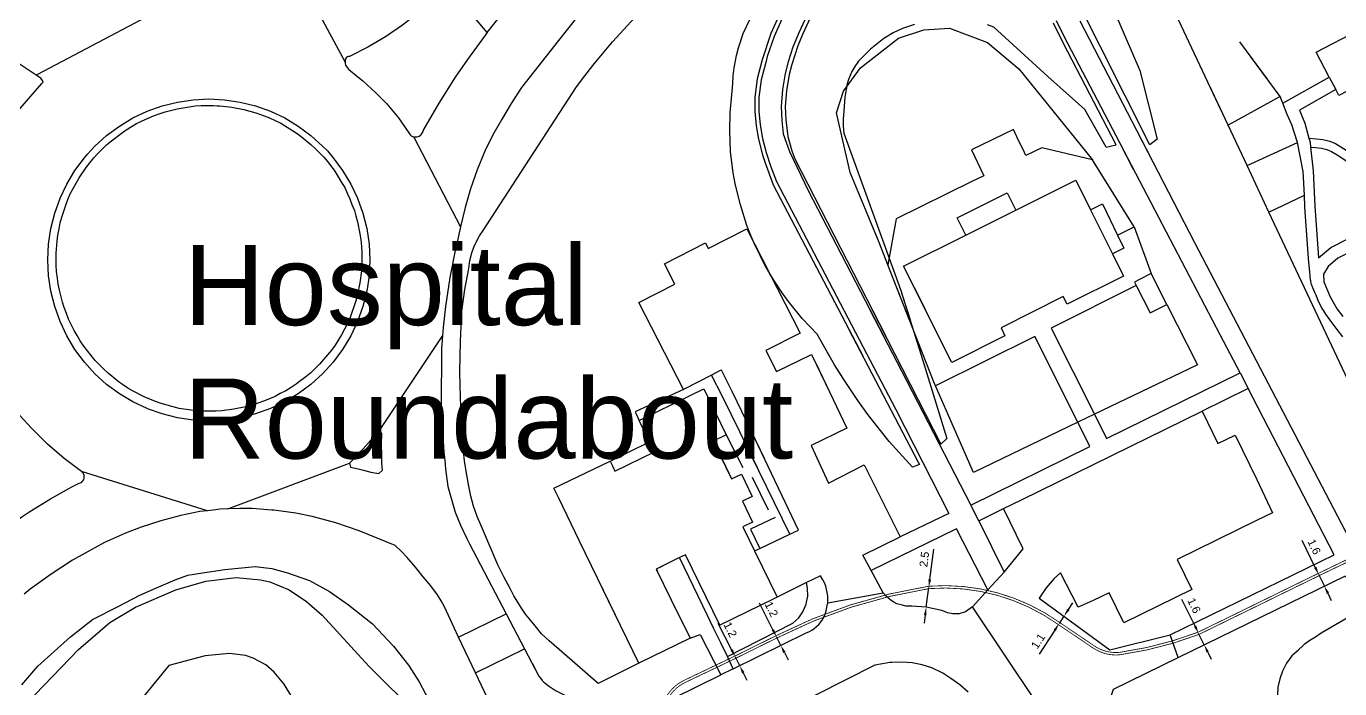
# Model space of a CAD drawing. Header units: millimetres. Extents: x 111502 to 977541, y 8702 to 1044108.
# Drawn here: x 486810.2 to 486974.3, y 236874 to 236956.8 of the extents above; entities that cross this region are included whole.
import ezdxf

# ---------------------------------------------------------------- set-up
doc = ezdxf.new("R2010")
doc.units = ezdxf.units.MM
doc.header["$LTSCALE"] = 0.25
doc.linetypes.add('DASHED2', pattern=[9.525, 6.35, -3.175])
for name, color, linetype in [('E HVSS As Laid Dimensions', 30, 'Continuous'), ('E HVSS As Laid HV', 10, 'Continuous'), ('X HVSS Site Background', 8, 'Continuous')]:
    doc.layers.add(name, color=color, linetype=linetype)
doc.styles.add('Arial', font='arial.ttf')
doc.dimstyles.new('HVSS AsLaid', dxfattribs={"dimtxt": 1, "dimasz": 1, "dimexe": 0, "dimexo": 0, "dimgap": 0.5, "dimtad": 1, "dimdec": 1, "dimzin": 1, "dimdsep": 46, "dimtxsty": 'Arial', "dimcen": 0.09, "dimadec": 0, "dimazin": 0, "dimtfac": 1, "dimtdec": 1, "dimtmove": 0, "dimatfit": 3, "dimfxl": 1, "dimtolj": 1, "dimtzin": 0, "dimarcsym": 0})

# ---------------------------------------------------------------- blocks, each defined once
blk = doc.blocks.new('OS MAP 060722')
at = {"layer": 'X HVSS Site Background'}
for points in [[(-1859.08, -2183.61), (-1859.98, -2184.31), (-1869.28, -2165.81), (-1879.63, -2146.51), (-1880.28, -2145.31), (-1880.43, -2143.76), (-1879.43, -2143.11)], [(-1879.43, -2143.11), (-1874.38, -2148.91), (-1871.98, -2152.31), (-1870.88, -2154.06), (-1869.83, -2155.86), (-1867.88, -2159.51), (-1864.78, -2166.81), (-1861.23, -2175.01), (-1859.08, -2183.61)], [(-1942.78, -2170.26), (-1940.13, -2166.96), (-1937.23, -2163.61), (-1934.48, -2160.66), (-1931.58, -2157.81), (-1930.48, -2156.81), (-1927.58, -2154.26), (-1924.58, -2151.86), (-1915.2, -2144.52)], [(-1905.83, -2168.31), (-1906.93, -2170.76), (-1907.78, -2173.26), (-1907.98, -2174.01), (-1908.53, -2176.21), (-1908.83, -2178.41), (-1908.83, -2180.11), (-1908.68, -2181.81), (-1908.38, -2183.51), (-1907.93, -2185.26), (-1907.38, -2186.96), (-1906.63, -2188.91), (-1895.4, -2210.38)], [(-1910.68, -2150.36), (-1914.08, -2153.11), (-1918.78, -2156.81), (-1921.43, -2158.91), (-1922.63, -2159.76), (-1923.83, -2160.66), (-1925.03, -2161.61), (-1926.18, -2162.66), (-1928.03, -2164.36), (-1929.18, -2165.66), (-1930.38, -2166.96), (-1931.78, -2168.66), (-1933.88, -2171.26), (-1938.48, -2177.16), (-1939.78, -2179.16), (-1940.98, -2181.21), (-1942.13, -2183.16), (-1943.08, -2185.11), (-1944.03, -2187.46), (-1944.88, -2189.81), (-1945.53, -2192.16), (-1946.13, -2194.56)], [(-1908.98, -2153.71), (-1905.08, -2150.06), (-1902.58, -2153.16), (-1902.23, -2161.46), (-1903.13, -2162.66), (-1904.23, -2164.31), (-1905.03, -2165.61), (-1906.28, -2168.11), (-1907.33, -2170.41), (-1908.43, -2173.71), (-1909.03, -2176.06), (-1909.33, -2178.36), (-1909.33, -2180.16), (-1909.18, -2181.96), (-1908.88, -2183.61), (-1908.38, -2185.56), (-1908.08, -2186.46), (-1907.03, -2189.31), (-1895.8, -2210.79)], [(-1932.2, -2248.76), (-1935.03, -2246.31), (-1935.98, -2245.41), (-1936.78, -2244.41), (-1937.38, -2243.71), (-1937.98, -2242.96), (-1938.48, -2242.21), (-1938.93, -2241.46), (-1939.43, -2240.66), (-1939.88, -2239.86), (-1940.68, -2238.31), (-1941.43, -2236.81), (-1943.48, -2232.01), (-1944.03, -2230.76), (-1944.48, -2229.46), (-1944.83, -2228.21), (-1945.08, -2226.96), (-1945.38, -2225.36), (-1945.63, -2223.81), (-1945.88, -2221.46), (-1945.98, -2219.16), (-1946.13, -2215.91), (-1946.18, -2212.71), (-1946.13, -2208.86), (-1945.93, -2205.11), (-1945.58, -2202.41), (-1945.08, -2199.76), (-1944.93, -2198.76), (-1944.68, -2197.81), (-1944.43, -2197.11), (-1944.13, -2196.41), (-1943.73, -2195.71), (-1943.28, -2195.01), (-1931.63, -2177.06), (-1930.58, -2175.71), (-1929.58, -2174.41), (-1928.38, -2172.96), (-1927.13, -2171.46), (-1921.98, -2165.81)], [(-1898.35, -2213.45), (-1899.38, -2211.81), (-1900.43, -2209.96), (-1901.53, -2207.96), (-1902.48, -2207.01), (-1903.43, -2206.01), (-1905.13, -2203.91), (-1905.93, -2202.81), (-1907.43, -2200.51), (-1908.08, -2199.36), (-1908.68, -2198.16), (-1909.28, -2196.91), (-1909.83, -2195.66), (-1910.33, -2194.41), (-1911.13, -2191.81), (-1911.48, -2190.51), (-1911.78, -2189.16), (-1912.03, -2187.81), (-1912.23, -2186.51), (-1912.38, -2185.16), (-1912.48, -2182.51), (-1912.43, -2180.31), (-1912.18, -2177.61), (-1912.08, -2176.66), (-1912.03, -2175.71), (-1911.93, -2174.71), (-1911.63, -2173.16), (-1911.38, -2172.21), (-1910.78, -2170.41), (-1910.38, -2169.51), (-1909.98, -2168.66)], [(-1862, -2187.38), (-1863.73, -2184.06), (-1870.68, -2170.76), (-1871.63, -2168.81)], [(-1901.83, -2165.96), (-1903.83, -2170.31), (-1904.58, -2172.11), (-1905.18, -2173.96), (-1905.53, -2175.41), (-1905.88, -2177.41), (-1906.03, -2179.51), (-1905.98, -2181.26), (-1905.78, -2182.96), (-1905.01, -2185.15), (-1902.69, -2190.03), (-1893.19, -2208.36)], [(-1865.43, -2184.61), (-1864.18, -2184.31), (-1870.78, -2171.66), (-1872.03, -2169.11)], [(-1901.43, -2166.26), (-1903.38, -2170.51), (-1903.98, -2171.96), (-1904.73, -2174.26), (-1905.03, -2175.51), (-1905.38, -2177.56), (-1905.53, -2179.51), (-1905.48, -2181.21), (-1905.23, -2183.26), (-1904.73, -2185.06), (-1904.33, -2186.06), (-1892.98, -2208.22)], [(-1947.53, -2164.61), (-1947.93, -2164.96), (-1950.73, -2167.26), (-1951.33, -2167.76), (-1953.38, -2169.36), (-1955.48, -2170.81), (-1957.68, -2172.11), (-1959.98, -2173.26), (-1960.13, -2173.26), (-1960.23, -2173.31), (-1960.38, -2173.41), (-1960.48, -2173.56), (-1960.53, -2173.76), (-1960.53, -2173.98)], [(-1942.78, -2170.26), (-1947.53, -2164.61)], [(-1851.06, -2180.01), (-1858.73, -2163.71)], [(-1964.18, -2167.21), (-1960.53, -2173.98)], [(-1829.1, -2194.75), (-1836.47, -2198.47), (-1837.69, -2199.51), (-1838.26, -2200.47), (-1838.23, -2201.42), (-1837.43, -2203.3), (-1836.59, -2204.85), (-1835.87, -2205.77)], [(-1985.38, -2168.36), (-1998.98, -2175.51), (-1999.15, -2175.6)], [(-1865.43, -2184.61), (-1868.08, -2179.91), (-1872.73, -2175.76), (-1879.48, -2169.61), (-1880.28, -2169.31)], [(-1889.38, -2169.26), (-1890.88, -2169.76), (-1892.03, -2170.31), (-1893.23, -2171.01), (-1894.88, -2172.36), (-1896.38, -2173.86), (-1896.83, -2174.51), (-1897.23, -2175.16), (-1897.63, -2176.16), (-1897.78, -2176.71), (-1898.08, -2178.36), (-1898.13, -2178.91), (-1898.23, -2180.11), (-1898.28, -2181.06), (-1898.28, -2181.96), (-1898.23, -2182.86), (-1891.13, -2202.41), (-1889.94, -2206.17)], [(-1868.73, -2168.81), (-1859.86, -2185.93)], [(-1942.78, -2170.26), (-1942.98, -2170.56), (-1945.23, -2173.66), (-1946.78, -2175.86), (-1948.83, -2179.11), (-1950.73, -2182.41), (-1950.83, -2182.66), (-1950.93, -2182.86), (-1951.13, -2183.16), (-1951.28, -2183.26), (-1951.58, -2183.36), (-1951.93, -2183.36)], [(-1892.73, -2199.3), (-1893.82, -2196.54), (-1897.42, -2187.77), (-1899.15, -2180.32), (-1898.27, -2177.59), (-1896.14, -2174.68), (-1891.4, -2170.98), (-1888.2, -2169.95), (-1885.01, -2169.74), (-1880.27, -2171.53), (-1876.34, -2174.8), (-1867.15, -2186.21)], [(-1837.56, -2175.85), (-1838.1, -2174.82), (-1839.18, -2172.74), (-1833.89, -2169.99), (-1831.09, -2175.39), (-1836.38, -2178.14), (-1836.75, -2177.42)], [(-1999.15, -2175.6), (-1999.76, -2175.19), (-2004.92, -2171.78), (-2005.28, -2171.66), (-2005.67, -2171.71), (-2005.79, -2171.86), (-2005.91, -2172), (-2005.99, -2172.28), (-2006.04, -2172.72), (-2005.99, -2172.91), (-2005.96, -2173.06), (-2003.16, -2180.11), (-2002.89, -2180.5), (-2002.51, -2180.67)], [(-1845.28, -2176.13), (-1848.74, -2171.46)], [(-1960.53, -2173.98), (-1960.53, -2174.16), (-1960.48, -2174.36), (-1960.28, -2174.66), (-1960.08, -2174.91), (-1958.33, -2176.31), (-1956.68, -2177.81), (-1955.33, -2179.21), (-1953.88, -2180.96), (-1952.58, -2182.81), (-1952.38, -2183.11), (-1952.28, -2183.21), (-1952.13, -2183.26), (-1951.93, -2183.36)], [(-1843.7, -2178.26), (-1847.35, -2173.33)], [(-2002.51, -2180.67), (-2002.44, -2180.7), (-2001.96, -2180.67), (-2001.62, -2180.28), (-2001.19, -2179.8), (-1998.41, -2176.65), (-1998.26, -2176.49), (-1998.33, -2176.26), (-1998.55, -2176), (-1999.15, -2175.6)], [(-1843.36, -2179.12), (-1837.56, -2175.85)], [(-1837.56, -2175.85), (-1836.75, -2177.42)], [(-1850.19, -2181.87), (-1852.58, -2176.8)], [(-1836.75, -2177.42), (-1841.26, -2179.97), (-1840.59, -2181.62), (-1840.09, -2183.49)], [(-1985.09, -2217.35), (-1985.26, -2217.28), (-1987.05, -2216.44), (-1988.74, -2215.43), (-1990.33, -2214.25), (-1991.79, -2212.92), (-1993.11, -2211.46), (-1994.29, -2209.88), (-1995.3, -2208.18), (-1996.15, -2206.4), (-1996.81, -2204.54), (-1997.29, -2202.62), (-1997.58, -2200.67), (-1997.68, -2198.7), (-1997.58, -2196.73), (-1997.29, -2194.77), (-1996.81, -2192.86), (-1996.15, -2191), (-1995.3, -2189.22), (-1994.29, -2187.52), (-1993.11, -2185.94), (-1992.72, -2185.47), (-1991.79, -2184.47), (-1990.33, -2183.15), (-1988.74, -2181.97), (-1987.05, -2180.96), (-1985.26, -2180.11), (-1983.4, -2179.45), (-1981.49, -2178.97), (-1979.54, -2178.68), (-1977.56, -2178.58), (-1975.59, -2178.68), (-1973.64, -2178.97), (-1971.72, -2179.45), (-1969.86, -2180.11), (-1968.08, -2180.96), (-1966.39, -2181.97), (-1964.8, -2183.15), (-1963.34, -2184.47), (-1962.75, -2185.08), (-1962.01, -2185.94), (-1960.84, -2187.52), (-1959.82, -2189.22), (-1958.98, -2191), (-1958.31, -2192.86), (-1957.83, -2194.77), (-1957.54, -2196.73), (-1957.45, -2198.7), (-1957.54, -2200.67), (-1957.83, -2202.62), (-1958.31, -2204.54), (-1958.98, -2206.4), (-1959.82, -2208.18), (-1960.84, -2209.88), (-1962.01, -2211.46), (-1963.34, -2212.92), (-1964.8, -2214.25), (-1966.39, -2215.43), (-1968.08, -2216.44), (-1969.86, -2217.28), (-1971.72, -2217.95), (-1973.64, -2218.43), (-1975.59, -2218.72), (-1977.56, -2218.82), (-1979.54, -2218.72), (-1981.49, -2218.43), (-1983.4, -2217.95), (-1985.09, -2217.35)], [(-1969.98, -2180.96), (-1969.28, -2181.26), (-1968.58, -2181.61), (-1966.63, -2182.81), (-1966.34, -2183.03), (-1966.03, -2183.26), (-1964.83, -2184.26), (-1964.28, -2184.76), (-1963.18, -2185.86), (-1962.68, -2186.46), (-1962.23, -2187.06), (-1961.92, -2187.5), (-1961.78, -2187.71), (-1961.38, -2188.31), (-1960.98, -2189.01), (-1960.58, -2189.66), (-1960.28, -2190.36), (-1959.93, -2191.06), (-1959.68, -2191.76), (-1959.38, -2192.51), (-1959.18, -2193.21), (-1958.98, -2193.96), (-1958.68, -2195.46), (-1958.58, -2196.21), (-1958.48, -2197.01), (-1958.43, -2197.76), (-1958.43, -2199.31), (-1958.48, -2200.06), (-1958.68, -2201.56), (-1958.98, -2203.06), (-1959.18, -2203.81), (-1959.43, -2204.56), (-1959.68, -2205.26), (-1959.85, -2205.79), (-1959.93, -2206.01), (-1960.28, -2206.71), (-1960.63, -2207.36), (-1960.98, -2208.06), (-1961.78, -2209.36), (-1962.23, -2209.96), (-1963.23, -2211.16), (-1963.73, -2211.71), (-1964.83, -2212.81), (-1965.43, -2213.31), (-1966.39, -2214.03), (-1966.63, -2214.21), (-1967.28, -2214.66), (-1967.93, -2215.06), (-1968.63, -2215.41), (-1969.28, -2215.76), (-1969.98, -2216.06), (-1970.73, -2216.36), (-1971.43, -2216.61), (-1972.18, -2216.86), (-1972.93, -2217.06), (-1974.43, -2217.36), (-1975.93, -2217.56), (-1976.68, -2217.61), (-1977.36, -2217.61), (-1978.23, -2217.61), (-1978.98, -2217.56), (-1979.78, -2217.46), (-1981.28, -2217.26), (-1983.53, -2216.66), (-1984.23, -2216.41), (-1985.63, -2215.81), (-1987.03, -2215.11), (-1987.68, -2214.71), (-1988.33, -2214.26), (-1988.72, -2214), (-1988.93, -2213.86), (-1990.13, -2212.86), (-1990.68, -2212.36), (-1991.78, -2211.26), (-1992.28, -2210.66), (-1993.18, -2209.46), (-1993.63, -2208.81), (-1994.03, -2208.16), (-1994.38, -2207.51), (-1995.08, -2206.11), (-1995.33, -2205.41), (-1995.63, -2204.66), (-1995.83, -2203.96), (-1996.23, -2202.46), (-1996.38, -2201.71), (-1996.48, -2200.96), (-1996.58, -2200.16), (-1996.63, -2199.41), (-1996.63, -2197.86), (-1996.53, -2196.36), (-1996.43, -2195.61), (-1996.28, -2194.81), (-1996.13, -2194.06), (-1995.93, -2193.36), (-1995.43, -2191.86), (-1995.18, -2191.16), (-1994.88, -2190.46), (-1994.53, -2189.76), (-1994.13, -2189.11), (-1993.78, -2188.46), (-1992.88, -2187.16), (-1992.43, -2186.56), (-1991.93, -2185.96), (-1991.43, -2185.41), (-1990.33, -2184.31), (-1989.73, -2183.81), (-1988.53, -2182.91), (-1987.88, -2182.46), (-1986.58, -2181.66), (-1985.88, -2181.31), (-1984.48, -2180.71), (-1983.78, -2180.46), (-1983.03, -2180.21), (-1982.37, -2180.03), (-1981.53, -2179.81), (-1980.78, -2179.71), (-1980.03, -2179.56), (-1979.28, -2179.46), (-1978.53, -2179.41), (-1976.98, -2179.41), (-1976.52, -2179.44), (-1976.18, -2179.46), (-1975.43, -2179.51), (-1974.68, -2179.61), (-1973.18, -2179.91), (-1971.68, -2180.31), (-1970.98, -2180.56), (-1969.98, -2180.96)], [(-1843.7, -2178.26), (-1850.19, -2181.87)], [(-1843.36, -2179.12), (-1843.7, -2178.26)], [(-1841.54, -2184.01), (-1842.25, -2181.82), (-1842.8, -2180.54), (-1843.36, -2179.12)], [(-1867.15, -2186.21), (-1873.46, -2184.71), (-1875.46, -2185.67), (-1875.64, -2185.28), (-1876.58, -2183.33), (-1877.02, -2182.41), (-1882.27, -2184.93), (-1880.71, -2188.19), (-1882.23, -2188.92), (-1891.68, -2193.58), (-1892.73, -2199.3)], [(-1861.51, -2182.73), (-1854.38, -2196.51), (-1834.63, -2234.41), (-1810.58, -2222.91), (-1765.28, -2201.41)], [(-1859.08, -2183.61), (-1859.98, -2184.31), (-1860.96, -2182.36)], [(-1859.61, -2181.47), (-1859.08, -2183.61)], [(-1847.83, -2186.9), (-1850.19, -2181.87)], [(-1951.93, -2183.36), (-1946.13, -2194.56)], [(-1848.71, -2212.83), (-1851.18, -2208.06), (-1861.73, -2187.91), (-1863.67, -2184.16)], [(-1847.83, -2186.9), (-1841.54, -2184.01)], [(-1840.67, -2190.61), (-1840.83, -2187.66), (-1841.54, -2184.01)], [(-1840.09, -2183.49), (-1839.96, -2183.99), (-1839.9, -2184.6)], [(-1840.09, -2183.49), (-1839.16, -2183.55), (-1838.34, -2183.64), (-1837.49, -2183.86), (-1836.79, -2184.17), (-1835.76, -2184.77), (-1834.84, -2185.41), (-1834.2, -2186.11), (-1833.59, -2186.97), (-1833.32, -2187.19), (-1833, -2187.42), (-1832.76, -2187.63), (-1832.52, -2187.95), (-1832.42, -2188.34), (-1832.39, -2188.67), (-1832.57, -2189.3), (-1832.8, -2189.76), (-1833.11, -2190.27), (-1833.35, -2190.79), (-1833.36, -2191.25), (-1833.21, -2191.79), (-1832.95, -2192.44), (-1832.35, -2193.51), (-1831.89, -2194.37)], [(-1839.9, -2184.6), (-1839.26, -2184.64), (-1838.54, -2184.72), (-1837.85, -2184.91), (-1837.28, -2185.15), (-1836.36, -2185.7), (-1835.57, -2186.24), (-1835.06, -2186.8), (-1834.87, -2187.08), (-1834.73, -2187.38), (-1834.75, -2187.66), (-1834.94, -2188.27), (-1834.98, -2188.57), (-1834.98, -2188.97), (-1834.82, -2189.36), (-1834.46, -2189.78), (-1834.45, -2190.54), (-1834.46, -2191.11), (-1834.39, -2191.68), (-1834.25, -2192.15), (-1833.94, -2192.92), (-1833.32, -2194.03), (-1832.88, -2194.86)], [(-1839.9, -2184.6), (-1839.58, -2187.56), (-1839.35, -2191.99), (-1838.92, -2198.46), (-1837.36, -2197.13), (-1832.88, -2194.86)], [(-1865.11, -2189.47), (-1867.15, -2186.21)], [(-1861.93, -2194.56), (-1867.03, -2186.39)], [(-1845.1, -2192.72), (-1847.83, -2186.9)], [(-1876.72, -2192.47), (-1869.24, -2188.73), (-1867.92, -2191.36)], [(-1874.57, -2191.39), (-1869.24, -2188.73), (-1867.39, -2192.43)], [(-1882.98, -2195.6), (-1884.06, -2193.44), (-1877.79, -2190.32), (-1876.72, -2192.47)], [(-1845.1, -2192.72), (-1840.67, -2190.61)], [(-1835.87, -2208.3), (-1836.59, -2207.4), (-1837.21, -2206.56), (-1837.44, -2206.24), (-1838, -2205.49), (-1838.25, -2205.08), (-1838.44, -2204.77), (-1838.91, -2203.88), (-1839.21, -2203.11), (-1839.36, -2202.77), (-1839.6, -2202.19), (-1839.75, -2201.84), (-1839.8, -2201.67), (-1839.88, -2201.26), (-1839.89, -2201.21), (-1839.99, -2200.24), (-1840.17, -2198.54), (-1840.59, -2192.06), (-1840.67, -2190.61)], [(-1882.98, -2195.6), (-1876.72, -2192.47)], [(-1867.39, -2192.43), (-1865.89, -2191.68), (-1864, -2195.6)], [(-1867.39, -2192.43), (-1864.64, -2197.93)], [(-1819.52, -2212.06), (-1833.17, -2218.11), (-1845.1, -2192.72)], [(-1946.13, -2194.56), (-1946.51, -2196.28), (-1946.58, -2196.61), (-1946.73, -2197.31), (-1947.43, -2200.91), (-1947.98, -2204.51), (-1948.28, -2207.16), (-1948.35, -2208.14)], [(-1918.26, -2214.88), (-1923.82, -2204.01), (-1919.34, -2201.73), (-1920.64, -2199.2), (-1915.52, -2196.58), (-1915.17, -2197.28), (-1910.35, -2194.82)], [(-1910.35, -2194.82), (-1903.69, -2207.84)], [(-1888.03, -2204.89), (-1890.74, -2199.48), (-1882.98, -2195.6)], [(-1864, -2195.6), (-1863.22, -2197.22), (-1864.64, -2197.93)], [(-1864, -2195.6), (-1861.93, -2194.56)], [(-1861.93, -2194.56), (-1859.8, -2200.41)], [(-1864.64, -2197.93), (-1863.25, -2200.71), (-1870.32, -2204.24), (-1870.79, -2203.29), (-1878.56, -2207.17), (-1878.11, -2208.19), (-1884.73, -2211.5), (-1889.74, -2201.46)], [(-1890.01, -2206.22), (-1892.73, -2199.3)], [(-1859.8, -2200.41), (-1861.26, -2201.15), (-1861.89, -2201.47), (-1861.67, -2201.91)], [(-1857.86, -2204.26), (-1859.8, -2200.41)], [(-1891.13, -2202.39), (-1891.13, -2202.41), (-1888.33, -2211.26), (-1885.33, -2221.01)], [(-1861.67, -2201.91), (-1872.29, -2207.22), (-1866.91, -2217.99)], [(-1861.67, -2201.91), (-1859.95, -2205.32), (-1857.86, -2204.26)], [(-1886.74, -2214.44), (-1886.99, -2213.87), (-1891.44, -2202.59)], [(-1894.97, -2204.93), (-1891.02, -2212.55)], [(-1894.74, -2204.78), (-1886.08, -2221.71), (-1885.33, -2221.01)], [(-1857.86, -2204.26), (-1854.03, -2211.82), (-1855.13, -2212.34), (-1866.91, -2217.99)], [(-1897.63, -2207.3), (-1888.93, -2223.96), (-1888.78, -2224.26), (-1889.63, -2224.61)], [(-1897.23, -2206.88), (-1891.73, -2217.41), (-1888.33, -2224.01), (-1885.08, -2230.41), (-1891.18, -2233.31)], [(-1948.35, -2208.14), (-1956.38, -2220.16)], [(-1948.35, -2208.14), (-1948.48, -2209.81), (-1948.53, -2217.06), (-1948.38, -2219.91), (-1948.18, -2222.76), (-1948.09, -2223.74), (-1947.98, -2224.86), (-1947.68, -2227.01), (-1946.78, -2230.21), (-1946.13, -2231.86), (-1945.33, -2233.51), (-1944.97, -2234.2), (-1940.41, -2242.91)], [(-1903.69, -2207.84), (-1907.97, -2210.03), (-1906.64, -2212.63), (-1902.25, -2210.51), (-1900, -2215.18)], [(-1868.98, -2218.99), (-1874.35, -2208.25), (-1886.74, -2214.44)], [(-1889.63, -2224.61), (-1892.53, -2221.41), (-1895.23, -2218.01), (-1896.48, -2216.26), (-1898.23, -2213.66), (-1899.38, -2211.81), (-1900.32, -2210.14)], [(-1901.72, -2211.62), (-1897.83, -2219.71), (-1902.28, -2221.91)], [(-1914.74, -2213.09), (-1918.26, -2214.88)], [(-1908.1, -2223.62), (-1912.13, -2215.21), (-1913.51, -2212.46), (-1913.66, -2212.53), (-1914.74, -2213.09)], [(-1909.05, -2224.61), (-1913.38, -2215.76), (-1914.74, -2213.09)], [(-1891.02, -2212.55), (-1882.33, -2229.33)], [(-1866.91, -2217.99), (-1865.4, -2221.02), (-1848.71, -2212.83)], [(-1848.71, -2212.83), (-1847.7, -2214.78)], [(-1923.78, -2218.76), (-1917.33, -2215.61), (-1915.71, -2214.81), (-1912.9, -2220.56)], [(-1918.26, -2214.88), (-1922.48, -2216.85)], [(-1868.98, -2218.99), (-1882.03, -2225.25), (-1886.74, -2214.44)], [(-1857.43, -2245.56), (-1836.93, -2235.56), (-1847.7, -2214.78)], [(-1847.7, -2214.78), (-1853.44, -2217.6)], [(-1922.48, -2216.85), (-1924.28, -2217.69), (-1924.19, -2217.87), (-1923.78, -2218.76)], [(-1993.48, -2225.16), (-1995.63, -2223.51), (-1997.73, -2221.71), (-1999.73, -2219.71), (-2001.18, -2218.16), (-2001.33, -2218.01), (-2001.48, -2217.91), (-2001.78, -2217.81), (-2001.93, -2217.81)], [(-1922.48, -2221.44), (-1923.78, -2218.76)], [(-1878.27, -2229.78), (-1876, -2228.67), (-1853.44, -2217.6)], [(-1866.91, -2217.99), (-1868.98, -2218.99)], [(-1853.44, -2217.6), (-1851.46, -2221.64), (-1849.31, -2220.59), (-1846.59, -2226.13), (-1844.63, -2230.32), (-1846.66, -2231.26)], [(-1959.98, -2224.11), (-1958.28, -2222.31), (-1957.33, -2221.21), (-1956.38, -2220.16)], [(-1959.98, -2224.11), (-1959.88, -2224.61), (-1959.08, -2224.76), (-1958.23, -2224.96), (-1957.33, -2225.21), (-1956.33, -2225.41), (-1955.88, -2224.96), (-1955.93, -2224.06), (-1955.93, -2223.16), (-1955.98, -2221.76), (-1955.93, -2220.36), (-1956.08, -2220.31), (-1956.38, -2220.16)], [(-1912.9, -2220.56), (-1914.53, -2221.36), (-1912.24, -2226.06), (-1911.01, -2225.47), (-1910.63, -2226.26)], [(-1912.9, -2220.56), (-1910.85, -2224.65)], [(-1904.98, -2232.96), (-1903.88, -2232.46), (-1909.77, -2220.13)], [(-1882.33, -2229.33), (-1867.47, -2222.03), (-1868.98, -2218.99)], [(-1927.41, -2223.84), (-1922.48, -2221.44)], [(-1927.41, -2223.84), (-1927.11, -2224.45), (-1926.81, -2225.08), (-1921.88, -2222.69), (-1922.22, -2221.99), (-1922.48, -2221.44)], [(-1904.98, -2232.96), (-1910.74, -2221.16)], [(-1902.28, -2221.91), (-1900.13, -2226.61)], [(-1926.75, -2243.08), (-1931.23, -2233.86), (-1933.83, -2228.49), (-1934.44, -2227.24), (-1927.41, -2223.84)], [(-1913.31, -2223.87), (-1912.24, -2226.06), (-1911.01, -2225.47), (-1909.65, -2228.27), (-1910.88, -2228.87), (-1909.63, -2231.46), (-1910.84, -2232.05), (-1909.37, -2235.06)], [(-1911.96, -2222.44), (-1910.85, -2224.65)], [(-2005.73, -2234.56), (-2003.38, -2232.61), (-2000.93, -2230.81), (-1999.93, -2230.16), (-1997.33, -2228.56), (-1994.68, -2227.06), (-1993.78, -2226.61), (-1993.48, -2226.51), (-1993.38, -2226.41), (-1993.28, -2226.26), (-1993.18, -2226.16), (-1993.13, -2225.96), (-1993.13, -2225.66), (-1993.18, -2225.51), (-1993.28, -2225.36), (-1993.48, -2225.16)], [(-1977.73, -2230.05), (-1993.48, -2225.16)], [(-1975.18, -2229.82), (-1959.98, -2224.11)], [(-1900.13, -2226.61), (-1895.68, -2224.31), (-1891.18, -2233.31)], [(-1907.61, -2229.98), (-1909.61, -2225.88)], [(-1977.73, -2230.05), (-1978.68, -2230.16), (-1981.08, -2230.66), (-1983.58, -2231.31), (-1986.03, -2232.11), (-1987.98, -2232.86), (-1990.58, -2234.01), (-1993.03, -2235.36), (-1994.58, -2236.21), (-1997.28, -2237.96), (-1999.88, -2239.86), (-2000.63, -2240.46)], [(-1975.18, -2229.82), (-1976.18, -2229.86), (-1976.69, -2229.92), (-1977.73, -2230.05)], [(-1946.35, -2245.83), (-1948.13, -2242.06), (-1948.53, -2241.31), (-1948.98, -2240.56), (-1949.83, -2239.41), (-1950.78, -2238.31), (-1951.56, -2237.32), (-1951.73, -2237.11), (-1952.78, -2235.91), (-1953.48, -2235.16), (-1954.28, -2234.41), (-1956.53, -2233.46), (-1958.78, -2232.56), (-1961.68, -2231.56), (-1964.63, -2230.76), (-1966.68, -2230.36), (-1969.43, -2229.96), (-1969.68, -2229.96), (-1972.13, -2229.76), (-1973.68, -2229.76), (-1975.18, -2229.82)], [(-1881.33, -2231.29), (-1882.33, -2229.33)], [(-1881.33, -2231.29), (-1878.27, -2229.78)], [(-1878.17, -2237.72), (-1875.8, -2234.79), (-1878.27, -2229.78)], [(-1906.79, -2230.88), (-1909.87, -2232.35), (-1908.72, -2234.75)], [(-1881.33, -2231.29), (-1878.17, -2237.72)], [(-1846.66, -2231.26), (-1856.58, -2236.13), (-1854.74, -2239.88), (-1863.22, -2244.04), (-1865.06, -2240.29), (-1867.07, -2241.28)], [(-1908.72, -2234.75), (-1904.98, -2232.96)], [(-1894.78, -2237.51), (-1895.83, -2235.61), (-1891.18, -2233.31)], [(-1880.2, -2239.95), (-1884.13, -2232.31), (-1894.78, -2237.51)], [(-1909.37, -2235.06), (-1908.72, -2234.75)], [(-1909.37, -2235.06), (-1906.54, -2240.84)], [(-2000.93, -2251.79), (-1998.91, -2249.49), (-1996.89, -2247.63), (-1994.83, -2245.81), (-1992.08, -2243.63), (-1988.98, -2242.05), (-1986.2, -2240.59), (-1984.11, -2239.66), (-1981.75, -2238.66), (-1980.17, -2238.09), (-1978.36, -2237.8), (-1975.56, -2237.37), (-1971.78, -2237.03), (-1969.68, -2237.25), (-1967.74, -2237.79), (-1964.97, -2238.76), (-1962.5, -2240.14), (-1960.1, -2241.8), (-1957.1, -2244.19), (-1954.49, -2246.97), (-1952.62, -2249.34), (-1951.28, -2251.42), (-1949.69, -2254.44)], [(-1918.73, -2235.91), (-1921.65, -2237.33), (-1919.78, -2241.16), (-1917.43, -2245.96)], [(-1920.89, -2236.96), (-1921.65, -2237.33), (-1921.51, -2237.61)], [(-1906.54, -2240.84), (-1906.98, -2241.06), (-1908.67, -2241.88), (-1913.69, -2244.34), (-1913.69, -2244.33), (-1917.99, -2235.55), (-1918.73, -2235.91)], [(-1915.23, -2243.14), (-1918.73, -2235.91)], [(-2016.62, -2275.91), (-2015.45, -2274.32), (-2005.4, -2260.27), (-2002.73, -2256.89), (-1999.25, -2253.02), (-1993.83, -2247.39), (-1989.92, -2244.02), (-1986.73, -2242.09), (-1981.68, -2239.91), (-1977.93, -2238.83), (-1974.13, -2238.4), (-1971.11, -2238.67), (-1969.93, -2238.95), (-1967.52, -2239.94), (-1965.35, -2241.37), (-1963.38, -2243.11), (-1958.03, -2248.96), (-1957.52, -2249.5), (-1951.53, -2255.45), (-1949.55, -2257.71), (-1947.88, -2260.08), (-1946.91, -2261.95), (-1946.43, -2263.26), (-1946.38, -2263.55)], [(-1900.23, -2241.56), (-1900.23, -2240.71), (-1900.28, -2240.26), (-1900.48, -2239.46), (-1900.63, -2239.06), (-1900.83, -2238.66), (-1901.13, -2238.16), (-1902.87, -2239.02)], [(-1893.28, -2240.31), (-1894.78, -2237.51)], [(-1880.2, -2239.95), (-1878.17, -2237.72)], [(-1867.07, -2241.28), (-1868.94, -2242.1), (-1871.15, -2237.79), (-1871.95, -2238.52), (-1872.95, -2239.69), (-1873.79, -2240.98), (-1864.99, -2247.41), (-1857.43, -2245.56)], [(-1856.44, -2248.4), (-1835.53, -2238.16), (-1833.98, -2241.46), (-1833.93, -2241.71), (-1833.93, -2241.91), (-1833.98, -2242.26), (-1834.18, -2242.81)], [(-1923.83, -2249.11), (-1928.35, -2239.78)], [(-1912.77, -2248.26), (-1904.58, -2244.11), (-1903.82, -2243.42), (-1903.33, -2242.68), (-1902.91, -2241.73), (-1902.87, -2241.48), (-1902.73, -2240.72), (-1902.76, -2239.74), (-1902.87, -2239.02)], [(-1902.87, -2239.02), (-1906.54, -2240.84)], [(-1900.23, -2241.56), (-1893.28, -2240.31)], [(-1882.13, -2242.05), (-1883.03, -2242.66), (-1883.79, -2242.91), (-1884.6, -2242.94), (-1885.24, -2242.82), (-1885.84, -2242.56), (-1886.18, -2242.46), (-1887.93, -2242.11), (-1889.73, -2241.96), (-1890.48, -2241.96), (-1890.88, -2241.86), (-1891.58, -2241.66), (-1891.98, -2241.46), (-1892.28, -2241.26), (-1892.88, -2240.76), (-1893.28, -2240.31)], [(-1882.13, -2242.05), (-1880.2, -2239.95)], [(-1912.03, -2249.81), (-1902.93, -2245.31), (-1902.58, -2245.16), (-1902.23, -2244.96), (-1901.93, -2244.76), (-1901.33, -2244.26), (-1900.93, -2243.71), (-1900.73, -2243.36), (-1900.53, -2242.96), (-1900.43, -2242.56), (-1900.33, -2242.11), (-1900.23, -2241.56)], [(-1946.35, -2245.83), (-1940.41, -2242.91)], [(-1940.41, -2242.91), (-1938.11, -2247.31)], [(-1914.48, -2244.71), (-1915.23, -2243.14)], [(-1870.08, -2260.06), (-1882.13, -2242.05)], [(-1834.18, -2242.81), (-1838.58, -2245.36), (-1839.28, -2245.86), (-1839.98, -2246.26), (-1840.68, -2246.76), (-1841.13, -2247.16), (-1841.28, -2247.26), (-1841.38, -2247.41), (-1842.23, -2248.16), (-1842.88, -2249.11), (-1843.38, -2250.11), (-1843.73, -2251.06), (-1843.98, -2252.11), (-1844.03, -2253.06), (-1844.03, -2253.31), (-1843.98, -2254.41), (-1843.78, -2255.46), (-1843.43, -2256.51), (-1841.63, -2259.86), (-1827.98, -2264.86), (-1812.67, -2296.08)], [(-1912.77, -2248.26), (-1913.59, -2246.54), (-1914.48, -2244.71)], [(-1944.23, -2250.31), (-1946.35, -2245.83)], [(-1923.83, -2249.11), (-1928.93, -2251.62), (-1934.76, -2246.54)], [(-1917.43, -2245.96), (-1923.83, -2249.11)], [(-1917.43, -2245.96), (-1916.18, -2245.51), (-1913.58, -2250.56)], [(-1856.44, -2248.4), (-1857.43, -2245.56)], [(-1955.01, -2272.55), (-1959.05, -2269.02), (-1964.22, -2258.18), (-1968.16, -2251.71), (-1969.38, -2250.22), (-1970.45, -2249.29), (-1972.02, -2248.45), (-1972.99, -2248.15), (-1974.97, -2247.9), (-1978.02, -2248.17), (-1982.54, -2249.38), (-2000.31, -2271.12), (-2000.95, -2271.88)], [(-1944.23, -2250.31), (-1938.11, -2247.31)], [(-1938.11, -2247.31), (-1936.33, -2250.71), (-1936.13, -2250.96), (-1935.93, -2251.26), (-1935.73, -2251.41), (-1935.53, -2251.61), (-1935.18, -2251.87)], [(-1912.03, -2249.81), (-1912.77, -2248.26)], [(-1867.98, -2259.01), (-1866.48, -2258.36), (-1864.53, -2252.36), (-1856.44, -2248.4)], [(-1937.17, -2249.1), (-1936.33, -2250.71), (-1936.13, -2250.96), (-1935.93, -2251.26), (-1935.73, -2251.41), (-1935.53, -2251.61), (-1935.13, -2251.91), (-1934.23, -2252.51), (-1933.18, -2253.06), (-1931.83, -2253.61), (-1930.43, -2254.06)], [(-1912.03, -2249.81), (-1913.58, -2250.56)], [(-1882.68, -2252.71), (-1883.73, -2251.81), (-1884.83, -2251.01), (-1885.83, -2250.36), (-1887.23, -2249.66), (-1888.43, -2249.31), (-1889.68, -2249.06), (-1890.93, -2248.96), (-1892.23, -2249.01), (-1892.48, -2249.01), (-1893.38, -2249.16), (-1894.33, -2249.36), (-1908.93, -2256.73)], [(-1940.75, -2257.68), (-1941.58, -2255.91), (-1944.23, -2250.31)], [(-1930.43, -2254.06), (-1929.13, -2254.41), (-1927.83, -2254.61), (-1926.58, -2254.71), (-1925.38, -2254.71), (-1924.18, -2254.61), (-1922.98, -2254.46), (-1922.33, -2254.41), (-1920.88, -2254.01), (-1919.48, -2253.46), (-1913.58, -2250.56)]]:
    blk.add_lwpolyline(points, dxfattribs=at)
blk = doc.blocks.new('*D2095')
at = {"layer": 'Defpoints', "color": 0, "transparency": 16777216}
for p in [(486922.97, 236886.68), (486922.97, 236886.68), (486922.65, 236884.2)]:
    blk.add_point(p, dxfattribs=at)
at = {"layer": 'E HVSS As Laid Dimensions', "color": 0, "lineweight": -2, "transparency": 16777216}
for p, q in [((486923.1, 236887.67), (486923.6, 236891.48)), ((486922.65, 236884.2), (486922.97, 236886.68)), ((486922.52, 236883.21), (486922.39, 236882.22))]:
    blk.add_line(p, q, dxfattribs=at)
at = {"layer": 'E HVSS As Laid Dimensions', "color": 0, "transparency": 16777216}
for points in [[(486922.94, 236887.69), (486923.27, 236887.65), (486922.97, 236886.68)], [(486922.36, 236883.23), (486922.69, 236883.19), (486922.65, 236884.2)]]:
    blk.add_solid(points, dxfattribs=at)
at = {"layer": 'E HVSS As Laid Dimensions', "color": 0, "transparency": 16777216, "insert": (486922.42, 236890.2), "char_height": 1, "attachment_point": 5, "rotation": 82.5482, "style": 'Arial'}
blk.add_mtext('\\A1;2.5', dxfattribs=at)
blk = doc.blocks.new('*D2096')
at = {"layer": 'Defpoints', "color": 0, "transparency": 16777216}
for p in [(486939.27, 236882.16), (486939.27, 236882.16), (486939.87, 236883.08)]:
    blk.add_point(p, dxfattribs=at)
at = {"layer": 'E HVSS As Laid Dimensions', "color": 0, "lineweight": -2, "transparency": 16777216}
for p, q in [((486940.42, 236883.91), (486940.97, 236884.75)), ((486939.87, 236883.08), (486939.27, 236882.16)), ((486938.72, 236881.32), (486936.79, 236878.36))]:
    blk.add_line(p, q, dxfattribs=at)
at = {"layer": 'E HVSS As Laid Dimensions', "color": 0, "transparency": 16777216}
for points in [[(486940.28, 236884.01), (486940.56, 236883.82), (486939.87, 236883.08)], [(486938.58, 236881.41), (486938.86, 236881.23), (486939.27, 236882.16)]]:
    blk.add_solid(points, dxfattribs=at)
at = {"layer": 'E HVSS As Laid Dimensions', "color": 0, "transparency": 16777216, "insert": (486936.64, 236879.97), "char_height": 1, "attachment_point": 5, "rotation": 56.7877, "style": 'Arial'}
blk.add_mtext('\\A1;1.1', dxfattribs=at)
blk = doc.blocks.new('*D2097')
at = {"layer": 'Defpoints', "color": 0, "transparency": 16777216}
for p in [(486956.69, 236880.94), (486956.69, 236880.94), (486957.4, 236879.51)]:
    blk.add_point(p, dxfattribs=at)
at = {"layer": 'E HVSS As Laid Dimensions', "color": 0, "lineweight": -2, "transparency": 16777216}
for p, q in [((486956.26, 236881.84), (486954.62, 236885.19)), ((486957.4, 236879.51), (486956.69, 236880.94)), ((486957.83, 236878.61), (486958.27, 236877.71))]:
    blk.add_line(p, q, dxfattribs=at)
at = {"layer": 'E HVSS As Laid Dimensions', "color": 0, "transparency": 16777216}
for points in [[(486956.41, 236881.92), (486956.11, 236881.77), (486956.69, 236880.94)], [(486957.98, 236878.68), (486957.68, 236878.53), (486957.4, 236879.51)]]:
    blk.add_solid(points, dxfattribs=at)
at = {"layer": 'E HVSS As Laid Dimensions', "color": 0, "transparency": 16777216, "insert": (486956.13, 236884.41), "char_height": 1, "attachment_point": 5, "rotation": 296.0033, "style": 'Arial'}
blk.add_mtext('\\A1;1.6', dxfattribs=at)
blk = doc.blocks.new('*D2098')
at = {"layer": 'Defpoints', "color": 0, "transparency": 16777216}
for p in [(486971.71, 236888.29), (486971.71, 236888.29), (486972.41, 236886.86)]:
    blk.add_point(p, dxfattribs=at)
at = {"layer": 'E HVSS As Laid Dimensions', "color": 0, "lineweight": -2, "transparency": 16777216}
for p, q in [((486971.27, 236889.19), (486969.63, 236892.54)), ((486972.41, 236886.86), (486971.71, 236888.29)), ((486972.85, 236885.96), (486973.28, 236885.06))]:
    blk.add_line(p, q, dxfattribs=at)
at = {"layer": 'E HVSS As Laid Dimensions', "color": 0, "transparency": 16777216}
for points in [[(486971.42, 236889.27), (486971.12, 236889.12), (486971.71, 236888.29)], [(486973, 236886.03), (486972.7, 236885.88), (486972.41, 236886.86)]]:
    blk.add_solid(points, dxfattribs=at)
at = {"layer": 'E HVSS As Laid Dimensions', "color": 0, "transparency": 16777216, "insert": (486971.14, 236891.76), "char_height": 1, "attachment_point": 5, "rotation": 296.0033, "style": 'Arial'}
blk.add_mtext('\\A1;1.6', dxfattribs=at)
blk = doc.blocks.new('*D2102')
at = {"layer": 'Defpoints', "color": 0, "transparency": 16777216}
for p in [(486898.81, 236877.97), (486898.81, 236877.97), (486899.35, 236876.9)]:
    blk.add_point(p, dxfattribs=at)
at = {"layer": 'E HVSS As Laid Dimensions', "color": 0, "lineweight": -2, "transparency": 16777216}
for p, q in [((486898.36, 236878.86), (486896.68, 236882.17)), ((486899.35, 236876.9), (486898.81, 236877.97)), ((486899.8, 236876), (486900.25, 236875.11))]:
    blk.add_line(p, q, dxfattribs=at)
at = {"layer": 'E HVSS As Laid Dimensions', "color": 0, "transparency": 16777216}
for points in [[(486898.5, 236878.93), (486898.21, 236878.78), (486898.81, 236877.97)], [(486899.95, 236876.08), (486899.65, 236875.93), (486899.35, 236876.9)]]:
    blk.add_solid(points, dxfattribs=at)
at = {"layer": 'E HVSS As Laid Dimensions', "color": 0, "transparency": 16777216, "insert": (486898.18, 236881.41), "char_height": 1, "attachment_point": 5, "rotation": 296.8748, "style": 'Arial'}
blk.add_mtext('\\A1;1.2', dxfattribs=at)
blk = doc.blocks.new('*D2103')
at = {"layer": 'Defpoints', "color": 0, "transparency": 16777216}
for p in [(486903.95, 236880.51), (486903.95, 236880.51), (486904.49, 236879.44)]:
    blk.add_point(p, dxfattribs=at)
at = {"layer": 'E HVSS As Laid Dimensions', "color": 0, "lineweight": -2, "transparency": 16777216}
for p, q in [((486903.49, 236881.4), (486901.81, 236884.71)), ((486904.49, 236879.44), (486903.95, 236880.51)), ((486904.94, 236878.54), (486905.39, 236877.65))]:
    blk.add_line(p, q, dxfattribs=at)
at = {"layer": 'E HVSS As Laid Dimensions', "color": 0, "transparency": 16777216}
for points in [[(486903.64, 236881.47), (486903.35, 236881.32), (486903.95, 236880.51)], [(486905.09, 236878.62), (486904.79, 236878.47), (486904.49, 236879.44)]]:
    blk.add_solid(points, dxfattribs=at)
at = {"layer": 'E HVSS As Laid Dimensions', "color": 0, "transparency": 16777216, "insert": (486903.32, 236883.96), "char_height": 1, "attachment_point": 5, "rotation": 296.8748, "style": 'Arial'}
blk.add_mtext('\\A1;1.2', dxfattribs=at)

msp = doc.modelspace()

# ---------------------------------------------------------------- linework, layer by layer
at = {"lineweight": 0}
msp.add_circle((488727.82, 239008.33), 11388.42, dxfattribs=at)
at = {"layer": 'E HVSS As Laid HV', "linetype": 'DASHED2', "lineweight": 0, "const_width": 0.1, "flags": 128}
for points in [[(486879.34, 236844.57), (486882.55, 236846.29, 0.231622), (486883.37, 236847.79, -0.045729), (486882.7, 236857.79, -0.127918), (486887.47, 236864.72, 0.185341), (486889.11, 236867.78), (486889.52, 236871.06, -0.255443), (486892.41, 236875.07), (486898.74, 236878.1), (486903.88, 236880.64, -0.079116), (486922.96, 236886.83, -0.176643), (486939.36, 236882.28), (486943.67, 236879.37, 0.179212), (486946.86, 236878.57, 0.055952), (486956.63, 236881.08), (486971.64, 236888.43), (486979.55, 236892.24), (487015.67, 236909.49), (487038.86, 236920.71)], [(486879.48, 236844.31), (486882.71, 236846.04, 0.237626), (486883.67, 236847.81, -0.045637), (486883, 236857.73, -0.127162), (486887.67, 236864.49, 0.185341), (486889.41, 236867.75), (486889.82, 236871.03, -0.255443), (486892.54, 236874.8), (486898.87, 236877.83), (486904.01, 236880.37, -0.079077), (486922.99, 236886.53, -0.176564), (486939.18, 236882.03), (486943.5, 236879.12, 0.1794), (486946.9, 236878.27, 0.056052), (486956.75, 236880.81), (486971.77, 236888.16), (486979.68, 236891.97), (487015.8, 236909.22), (487038.99, 236920.44)]]:
    msp.add_lwpolyline(points, format="xyb", dxfattribs=at)

# ---------------------------------------------------------------- block references
at = {"layer": 'E HVSS As Laid HV', "linetype": 'DASHED2', "lineweight": 0}
msp.add_blockref('OS MAP 060722', (488810.58, 239126.31), dxfattribs=at)

# ---------------------------------------------------------------- texts
at = {"lineweight": 0, "insert": (486829.91, 236929.46), "char_height": 10, "attachment_point": 1, "style": 'Arial'}
msp.add_mtext_dynamic_manual_height_columns('Hospital  Roundabout', width=40.6924, gutter_width=10, heights=[0], dxfattribs=at)

# ---------------------------------------------------------------- dimensions: what is measured, and where the dimension line sits
at = {"layer": 'E HVSS As Laid Dimensions'}
for p1, p2, picture, middle in [((486972.41, 236886.86), (486971.71, 236888.29), '*D2098', (486971.14, 236891.76)), ((486922.65, 236884.2), (486922.97, 236886.68), '*D2095', (486922.42, 236890.2)), ((486957.4, 236879.51), (486956.69, 236880.94), '*D2097', (486956.13, 236884.41)), ((486904.49, 236879.44), (486903.95, 236880.51), '*D2103', (486903.32, 236883.96)), ((486939.87, 236883.08), (486939.27, 236882.16), '*D2096', (486936.64, 236879.97)), ((486899.35, 236876.9), (486898.81, 236877.97), '*D2102', (486898.18, 236881.41))]:
    dim = msp.add_aligned_dim(p1=p1, p2=p2, distance=0, dimstyle='HVSS AsLaid', dxfattribs=at)
    dim.commit()
    dim.dimension.update_dxf_attribs({"geometry": picture, "text_midpoint": middle})

doc.saveas('drawing.dxf')
